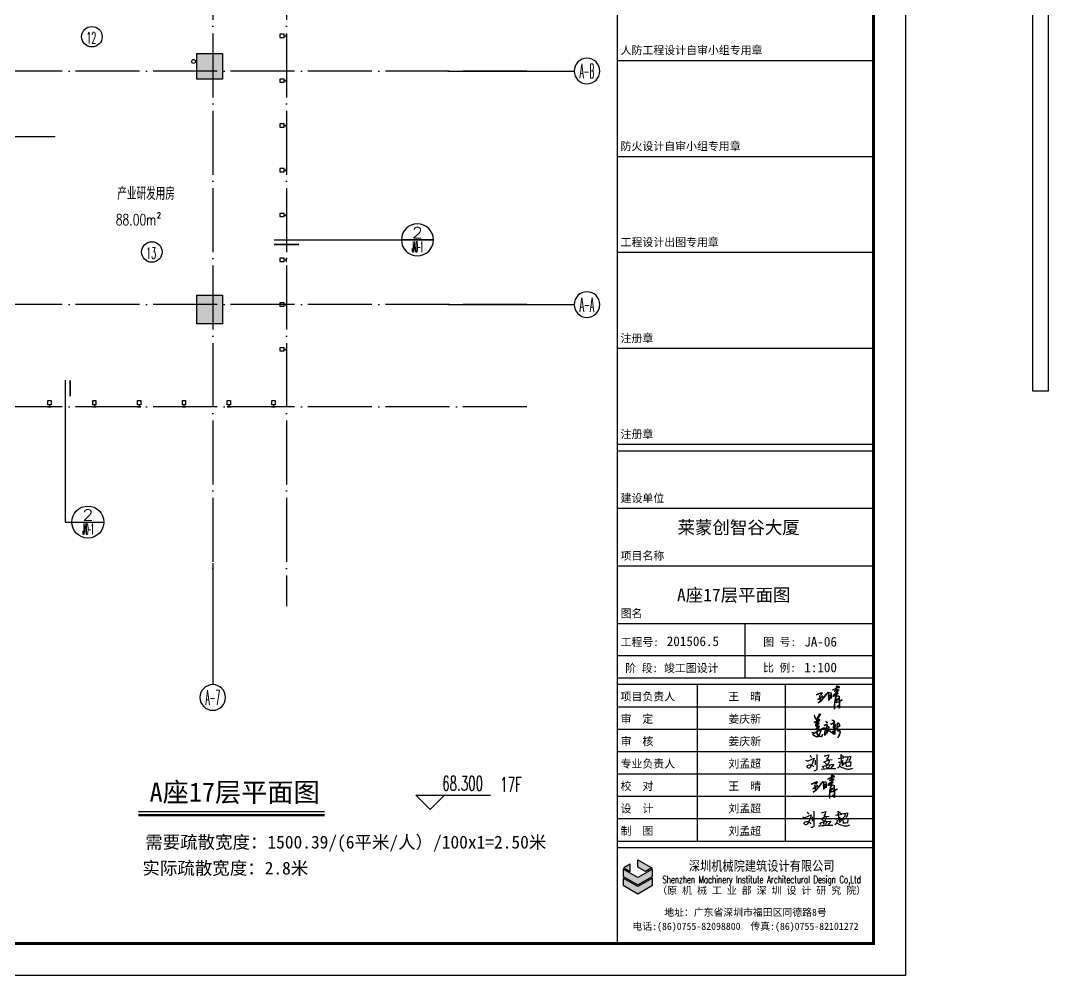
# Model space of a CAD drawing. Extents: x 1980812 to 2578970, y -669191 to 284498.
# Drawn here: x 2037260 to 2069379, y -204044 to -174200 of the extents above; entities that cross this region are included whole.
import ezdxf
from ezdxf.enums import TextEntityAlignment as Align

# ---------------------------------------------------------------- set-up
doc = ezdxf.new("R2010")
doc.units = 0
doc.header["$LTSCALE"] = 1000
doc.header["$MEASUREMENT"] = 0
doc.linetypes.add('DOTE', pattern=[2.42, 2, -0.2, 0.02, -0.2])
for name, color, linetype in [('0-电子签名', 7, 'Continuous'), ('A-ANNO-TEXT', 131, 'Continuous'), ('AXIS', 3, 'Continuous'), ('AXIS_TEXT', 7, 'Continuous'), ('COLU', 6, 'Continuous'), ('COLU_HATCH', 251, 'Continuous'), ('DIM_ELEV', 3, 'Continuous'), ('dote', 1, 'DOTE'), ('EQUIP_地漏', 255, 'Continuous'), ('TK', 1, 'Continuous'), ('VPIPE-雨水', 140, 'Continuous'), ('WALL', 4, 'Continuous'), ('WINDOW', 2, 'Continuous'), ('房号', 231, 'Continuous'), ('房间名称', 7, 'Continuous'), ('窗户分隔', 133, 'Continuous'), ('节点', 3, 'Continuous'), ('详细尺寸', 11, 'Continuous')]:
    doc.layers.add(name, color=color, linetype=linetype)
doc.styles.add('_TCH_AXIS', font='COMPLEX', dxfattribs={"bigfont": 'GBCBIG'})
doc.styles.add('COMP', font='COMPLEX.shx', dxfattribs={"bigfont": 'hztxt'})
doc.styles.add('COMPLEX', font='COMPLEX')
doc.styles.add('HEITI', font='simplex.shx', dxfattribs={"width": 0.6, "bigfont": 'hztxt.shx'})
doc.styles.add('HZF', font='ROMANS2', dxfattribs={"width": 0.7, "bigfont": 'HZDF2'})
doc.styles.add('HZTXTW', font='txtw.shx', dxfattribs={"width": 0.6, "bigfont": 'hztxtw.shx'})
doc.styles.add('SONGTI', font='NSimSun.ttf', dxfattribs={"width": 1.1})

# ---------------------------------------------------------------- blocks, each defined once
blk = doc.blocks.new('A$C204647D6')
at = {"layer": 'dote'}
blk.add_line((-5658.3, -18050), (41673.5, -18050), dxfattribs=at)
blk = doc.blocks.new('_index')
blk.add_line((-0.5, 0), (0.5, 0))
blk.add_circle((0, 0), 0.5)
at = {"style": 'COMP'}
for tag, width, p, p2 in [('1', 2.333333, (-0.17, 0.05), (0.17, 0.05)), ('-', 1.166667, (-0.17, -0.39), (0.17, -0.39))]:
    blk.add_attdef(tag, text='', height=0.34, dxfattribs=dict(at, width=width)).set_placement(p, p2, align=Align.FIT)
blk = doc.blocks.new('A$C18E54BEC')
at = {"layer": '房号'}
for centre in [(42823, -14927), (44696, -21655)]:
    blk.add_circle(centre, 320, dxfattribs=at)
at = {"layer": '房号', "style": 'HZTXTW', "width": 0.506757}
for s, p in [('12', (42648, -15140)), ('13', (44521, -21869))]:
    blk.add_text(s, height=358.4, dxfattribs=at).set_placement(p)
blk = doc.blocks.new('A$C1FE24B19')
at = {"layer": '房间名称', "style": 'HZTXTW', "width": 0.6}
blk.add_text('产业研发用房', height=400, rotation=0.0006, dxfattribs=at).set_placement((44516, -19829), align=Align.MIDDLE_CENTER)
blk = doc.blocks.new('A$C4C6074F0')
at = {"layer": 'VPIPE-雨水', "linetype": 'Continuous'}
blk.add_circle((46000, -15700), 60, dxfattribs=at)
blk = doc.blocks.new('_AXISO')
blk.add_circle((0, 0), 0.5)
at = {"layer": 'AXIS_TEXT', "style": 'COMPLEX', "width": 1.041667}
blk.add_attdef('A', text='', height=0.56, dxfattribs=at).set_placement((-0.25, -0.28), (0.25, -0.28), align=Align.FIT)
blk = doc.blocks.new('竖梃0903')
at = {"layer": '窗户分隔'}
blk.add_line((115028288, 22648046), (115028222, 22648046), dxfattribs=at)
for points in [[(115028222, 22648096), (115028225, 22648096), (115028225, 22647996), (115028222, 22647996)], [(115028288, 22648096), (115028422, 22648096), (115028422, 22647996), (115028288, 22647996)]]:
    blk.add_lwpolyline(points, close=True, dxfattribs=at)
blk = doc.blocks.new('王晴')
at = {"layer": '0-电子签名'}
for p, q in [((200027, -228005), (200173, -227944)), ((200028, -227999), (200174, -227938)), ((200033, -228003), (200178, -227942)), ((200179, -227948), (200137, -227997)), ((200184, -227952), (200142, -228001)), ((200173, -227944), (200178, -227954)), ((200174, -227938), (200179, -227948)), ((200178, -227942), (200184, -227952)), ((200296, -227996), (200344, -227938)), ((200297, -227990), (200345, -227932)), ((200302, -227994), (200350, -227936)), ((200344, -227938), (200353, -227948)), ((200345, -227932), (200354, -227942)), ((200350, -227936), (200359, -227946)), ((200353, -227948), (200354, -228157)), ((200354, -227942), (200355, -228151)), ((200359, -227946), (200360, -228155)), ((200394, -227952), (200408, -227941)), ((200395, -227946), (200409, -227935)), ((200400, -227950), (200414, -227939)), ((200408, -227941), (200427, -227983)), ((200409, -227935), (200428, -227977)), ((200414, -227939), (200433, -227981)), ((200470, -227864), (200610, -227801)), ((200470, -227870), (200609, -227807)), ((200475, -227868), (200615, -227805)), ((200515, -227909), (200581, -227858)), ((200565, -227917), (200515, -227909)), ((200516, -227903), (200582, -227852)), ((200566, -227912), (200516, -227903)), ((200521, -227907), (200587, -227856)), ((200571, -227915), (200521, -227907)), ((200571, -227944), (200542, -227971)), ((200572, -227938), (200543, -227965)), ((200577, -227942), (200548, -227969)), ((200576, -227894), (200565, -227917)), ((200577, -227888), (200566, -227912)), ((200566, -227983), (200617, -227948)), ((200570, -227772), (200568, -227800)), ((200568, -227800), (200576, -227894)), ((200571, -227766), (200569, -227794)), ((200569, -227794), (200577, -227888)), ((200605, -227775), (200570, -227772)), ((200606, -227769), (200571, -227766)), ((200631, -227873), (200571, -227944)), ((200581, -227892), (200571, -227915)), ((200571, -227987), (200622, -227952)), ((200632, -227867), (200572, -227938)), ((200576, -227770), (200574, -227798)), ((200574, -227798), (200581, -227892)), ((200610, -227773), (200576, -227770)), ((200636, -227871), (200577, -227942)), ((200581, -227858), (200610, -227861)), ((200617, -227948), (200581, -227987)), ((200582, -227852), (200611, -227855)), ((200622, -227952), (200586, -227991)), ((200587, -227856), (200616, -227859)), ((200656, -227795), (200605, -227775)), ((200657, -227789), (200606, -227769)), ((200609, -227807), (200656, -227803)), ((200661, -227793), (200610, -227773)), ((200610, -227801), (200657, -227797)), ((200610, -227861), (200631, -227873)), ((200611, -227855), (200632, -227867)), ((200615, -227805), (200661, -227801)), ((200616, -227859), (200636, -227871)), ((200656, -227803), (200656, -227795)), ((200657, -227797), (200657, -227789)), ((200661, -227801), (200661, -227793)), ((200066, -228130), (200161, -228076)), ((200067, -228124), (200162, -228070)), ((200072, -228128), (200167, -228074)), ((200077, -228215), (200156, -228159)), ((200077, -228221), (200155, -228165)), ((200082, -228219), (200161, -228163)), ((200122, -228029), (200114, -228045)), ((200114, -228045), (200122, -228119)), ((200123, -228024), (200115, -228040)), ((200115, -228040), (200123, -228114)), ((200127, -228027), (200120, -228043)), ((200120, -228043), (200127, -228118)), ((200122, -228119), (200142, -228176)), ((200123, -228114), (200143, -228170)), ((200127, -228118), (200148, -228174)), ((200178, -227954), (200136, -228003)), ((200155, -228165), (200226, -228085)), ((200156, -228159), (200227, -228079)), ((200161, -228076), (200199, -228047)), ((200161, -228163), (200232, -228083)), ((200162, -228070), (200200, -228041)), ((200167, -228074), (200205, -228045)), ((200199, -228047), (200174, -228041)), ((200200, -228041), (200175, -228035)), ((200205, -228045), (200180, -228039)), ((200226, -228085), (200296, -227996)), ((200227, -228079), (200297, -227990)), ((200232, -228083), (200302, -227994)), ((200357, -228050), (200360, -228029)), ((200358, -228044), (200361, -228024)), ((200360, -228029), (200397, -228012)), ((200361, -228024), (200398, -228006)), ((200402, -228054), (200362, -228121)), ((200362, -228121), (200363, -228138)), ((200363, -228048), (200366, -228027)), ((200403, -228048), (200363, -228115)), ((200363, -228115), (200364, -228132)), ((200363, -228138), (200368, -228140)), ((200364, -228132), (200369, -228134)), ((200366, -228027), (200402, -228010)), ((200408, -228052), (200368, -228119)), ((200368, -228140), (200424, -228067)), ((200368, -228119), (200369, -228136)), ((200369, -228134), (200425, -228061)), ((200369, -228136), (200373, -228138)), ((200373, -228138), (200430, -228065)), ((200397, -228012), (200416, -228025)), ((200398, -228006), (200416, -228019)), ((200402, -228010), (200421, -228023)), ((200416, -228025), (200402, -228054)), ((200416, -228019), (200403, -228048)), ((200421, -228023), (200408, -228052)), ((200427, -227983), (200423, -228106)), ((200428, -227977), (200424, -228101)), ((200433, -227981), (200429, -228104)), ((200482, -228026), (200471, -228047)), ((200471, -228047), (200513, -228031)), ((200483, -228020), (200472, -228041)), ((200472, -228041), (200514, -228025)), ((200488, -228024), (200477, -228045)), ((200477, -228045), (200519, -228029)), ((200542, -227971), (200482, -228026)), ((200543, -227965), (200483, -228020)), ((200548, -227969), (200488, -228024)), ((200513, -228031), (200565, -227989)), ((200519, -228201), (200513, -228335)), ((200514, -228025), (200566, -227983)), ((200520, -228195), (200514, -228329)), ((200519, -228029), (200571, -227987)), ((200539, -228112), (200519, -228201)), ((200525, -228199), (200519, -228333)), ((200540, -228106), (200520, -228195)), ((200545, -228110), (200525, -228199)), ((200535, -228131), (200633, -228110)), ((200536, -228125), (200634, -228104)), ((200561, -228035), (200539, -228112)), ((200562, -228029), (200540, -228106)), ((200541, -228129), (200639, -228108)), ((200567, -228033), (200545, -228110)), ((200632, -228121), (200548, -228184)), ((200548, -228184), (200567, -228214)), ((200633, -228115), (200549, -228178)), ((200549, -228178), (200568, -228209)), ((200638, -228119), (200554, -228182)), ((200554, -228182), (200572, -228212)), ((200580, -227993), (200561, -228035)), ((200581, -227987), (200562, -228029)), ((200565, -227989), (200616, -227954)), ((200586, -227991), (200567, -228033)), ((200567, -228214), (200602, -228209)), ((200568, -228209), (200603, -228203)), ((200572, -228212), (200607, -228207)), ((200578, -228051), (200599, -228037)), ((200579, -228045), (200600, -228031)), ((200616, -227954), (200580, -227993)), ((200584, -228049), (200605, -228035)), ((200599, -228037), (200626, -228040)), ((200600, -228031), (200627, -228034)), ((200602, -228209), (200658, -228179)), ((200603, -228203), (200659, -228174)), ((200605, -228035), (200632, -228038)), ((200607, -228207), (200664, -228178)), ((200626, -228040), (200643, -228047)), ((200627, -228034), (200643, -228041)), ((200632, -228038), (200648, -228045)), ((200633, -228110), (200632, -228121)), ((200634, -228104), (200633, -228115)), ((200639, -228108), (200638, -228119)), ((200643, -228092), (200641, -228137)), ((200641, -228137), (200648, -228226)), ((200643, -228086), (200642, -228131)), ((200642, -228131), (200649, -228220)), ((200643, -228041), (200643, -228086)), ((200643, -228047), (200643, -228092)), ((200648, -228090), (200647, -228135)), ((200647, -228135), (200654, -228224)), ((200648, -228045), (200648, -228090)), ((200648, -228226), (200651, -228319)), ((200649, -228220), (200652, -228313)), ((200654, -228224), (200657, -228317)), ((200658, -228179), (200712, -228150)), ((200659, -228174), (200713, -228145)), ((200664, -228178), (200718, -228148)), ((200712, -228150), (200734, -228140)), ((200713, -228145), (200735, -228134)), ((200718, -228148), (200740, -228138)), ((200513, -228335), (200516, -228400)), ((200514, -228329), (200517, -228394)), ((200519, -228333), (200522, -228398)), ((200622, -228327), (200612, -228307)), ((200623, -228322), (200613, -228301)), ((200628, -228325), (200618, -228305)), ((200632, -228340), (200622, -228327)), ((200633, -228335), (200623, -228322)), ((200638, -228339), (200628, -228325)), ((200654, -228372), (200632, -228340)), ((200655, -228367), (200633, -228335)), ((200660, -228371), (200638, -228339)), ((200651, -228319), (200654, -228372)), ((200652, -228313), (200655, -228367)), ((200657, -228317), (200660, -228371))]:
    blk.add_line(p, q, dxfattribs=at)
blk = doc.blocks.new('姜庆新')
at = {"color": 7}
for p, q in [((200141, -229180), (200149, -229212)), ((200143, -229185), (200151, -229218)), ((200146, -229181), (200154, -229214)), ((200149, -229212), (200156, -229235)), ((200151, -229218), (200158, -229240)), ((200151, -229365), (200214, -229342)), ((200151, -229374), (200151, -229365)), ((200153, -229370), (200216, -229348)), ((200153, -229379), (200153, -229370)), ((200154, -229214), (200161, -229237)), ((200156, -229235), (200165, -229262)), ((200156, -229367), (200219, -229344)), ((200156, -229375), (200156, -229367)), ((200158, -229240), (200167, -229267)), ((200161, -229237), (200170, -229264)), ((200165, -229262), (200186, -229286)), ((200167, -229267), (200188, -229291)), ((200170, -229264), (200191, -229288)), ((200197, -229345), (200171, -229374)), ((200199, -229351), (200172, -229379)), ((200202, -229347), (200176, -229375)), ((200186, -229286), (200206, -229286)), ((200188, -229291), (200208, -229291)), ((200191, -229288), (200211, -229288)), ((200233, -229289), (200197, -229345)), ((200235, -229294), (200199, -229351)), ((200238, -229290), (200202, -229347)), ((200206, -229286), (200220, -229276)), ((200208, -229291), (200222, -229281)), ((200211, -229288), (200225, -229278)), ((200219, -229352), (200212, -229424)), ((200221, -229358), (200213, -229430)), ((200214, -229342), (200236, -229323)), ((200216, -229348), (200237, -229328)), ((200243, -229355), (200216, -229376)), ((200224, -229354), (200217, -229426)), ((200245, -229360), (200218, -229382)), ((200219, -229344), (200241, -229324)), ((200220, -229365), (200219, -229352)), ((200220, -229276), (200231, -229255)), ((200230, -229378), (200220, -229365)), ((200248, -229357), (200221, -229378)), ((200222, -229370), (200221, -229358)), ((200222, -229281), (200233, -229260)), ((200232, -229383), (200222, -229370)), ((200225, -229367), (200224, -229354)), ((200225, -229278), (200236, -229256)), ((200235, -229380), (200225, -229367)), ((200231, -229255), (200244, -229231)), ((200233, -229260), (200246, -229236)), ((200257, -229238), (200233, -229289)), ((200259, -229243), (200235, -229294)), ((200236, -229256), (200249, -229232)), ((200236, -229323), (200261, -229310)), ((200237, -229328), (200263, -229315)), ((200262, -229239), (200238, -229290)), ((200241, -229324), (200266, -229312)), ((200267, -229321), (200243, -229355)), ((200244, -229231), (200258, -229204)), ((200269, -229327), (200245, -229360)), ((200246, -229236), (200260, -229209)), ((200272, -229323), (200248, -229357)), ((200249, -229232), (200263, -229205)), ((200275, -229208), (200257, -229238)), ((200258, -229204), (200274, -229170)), ((200277, -229213), (200259, -229243)), ((200260, -229209), (200276, -229175)), ((200261, -229310), (200273, -229300)), ((200280, -229210), (200262, -229239)), ((200263, -229205), (200279, -229172)), ((200263, -229315), (200274, -229305)), ((200266, -229312), (200277, -229302)), ((200287, -229300), (200267, -229321)), ((200288, -229305), (200269, -229327)), ((200292, -229302), (200272, -229323)), ((200273, -229300), (200287, -229300)), ((200274, -229170), (200282, -229153)), ((200274, -229305), (200288, -229305)), ((200285, -229182), (200275, -229208)), ((200276, -229175), (200284, -229158)), ((200287, -229188), (200277, -229213)), ((200277, -229302), (200292, -229302)), ((200279, -229172), (200287, -229154)), ((200290, -229184), (200280, -229210)), ((200282, -229153), (200299, -229157)), ((200284, -229158), (200301, -229162)), ((200299, -229157), (200285, -229182)), ((200287, -229154), (200304, -229159)), ((200301, -229162), (200287, -229188)), ((200304, -229159), (200290, -229184)), ((200438, -229349), (200452, -229355)), ((200440, -229355), (200454, -229360)), ((200443, -229351), (200457, -229357)), ((200452, -229355), (200458, -229361)), ((200454, -229360), (200460, -229366)), ((200457, -229357), (200463, -229363)), ((200458, -229361), (200464, -229371)), ((200460, -229366), (200465, -229376)), ((200463, -229363), (200469, -229372)), ((200464, -229371), (200476, -229376)), ((200469, -229372), (200481, -229378)), ((200601, -229313), (200634, -229318)), ((200603, -229318), (200635, -229324)), ((200606, -229314), (200639, -229320)), ((200634, -229318), (200648, -229324)), ((200635, -229324), (200650, -229329)), ((200639, -229320), (200653, -229326)), ((200653, -229348), (200642, -229345)), ((200655, -229353), (200644, -229351)), ((200658, -229350), (200647, -229347)), ((200648, -229324), (200656, -229335)), ((200650, -229329), (200658, -229341)), ((200663, -229371), (200652, -229398)), ((200653, -229326), (200661, -229337)), ((200658, -229341), (200653, -229348)), ((200659, -229346), (200655, -229353)), ((200656, -229335), (200658, -229341)), ((200668, -229372), (200657, -229399)), ((200658, -229341), (200659, -229346)), ((200663, -229343), (200658, -229350)), ((200661, -229337), (200663, -229343)), ((200668, -229362), (200663, -229371)), ((200669, -229368), (200665, -229376)), ((200679, -229375), (200668, -229362)), ((200673, -229364), (200668, -229372)), ((200681, -229380), (200669, -229368)), ((200684, -229377), (200673, -229364)), ((200084, -229634), (200114, -229644)), ((200086, -229639), (200116, -229649)), ((200089, -229636), (200119, -229646)), ((200171, -229374), (200151, -229374)), ((200172, -229379), (200153, -229379)), ((200154, -229648), (200169, -229635)), ((200176, -229375), (200156, -229375)), ((200159, -229650), (200174, -229637)), ((200169, -229635), (200189, -229631)), ((200171, -229641), (200191, -229636)), ((200174, -229637), (200194, -229633)), ((200180, -229434), (200178, -229453)), ((200178, -229453), (200180, -229466)), ((200182, -229440), (200179, -229458)), ((200179, -229458), (200182, -229471)), ((200197, -229409), (200180, -229434)), ((200180, -229466), (200190, -229466)), ((200199, -229414), (200182, -229440)), ((200182, -229471), (200192, -229471)), ((200185, -229436), (200183, -229455)), ((200183, -229455), (200185, -229467)), ((200202, -229411), (200185, -229436)), ((200185, -229467), (200195, -229467)), ((200189, -229631), (200210, -229610)), ((200190, -229466), (200209, -229444)), ((200191, -229636), (200212, -229615)), ((200192, -229471), (200211, -229450)), ((200194, -229633), (200215, -229612)), ((200195, -229467), (200214, -229446)), ((200216, -229376), (200197, -229409)), ((200197, -229539), (200209, -229522)), ((200205, -229539), (200197, -229539)), ((200218, -229382), (200199, -229414)), ((200199, -229544), (200211, -229527)), ((200206, -229544), (200199, -229544)), ((200221, -229378), (200202, -229411)), ((200202, -229541), (200214, -229524)), ((200210, -229541), (200202, -229541)), ((200219, -229542), (200205, -229539)), ((200221, -229547), (200206, -229544)), ((200209, -229444), (200246, -229415)), ((200209, -229522), (200223, -229502)), ((200224, -229544), (200210, -229541)), ((200210, -229610), (200230, -229600)), ((200211, -229450), (200247, -229420)), ((200211, -229527), (200225, -229508)), ((200212, -229424), (200216, -229488)), ((200212, -229615), (200232, -229605)), ((200213, -229430), (200218, -229494)), ((200222, -229599), (200213, -229633)), ((200213, -229633), (200214, -229662)), ((200214, -229446), (200251, -229416)), ((200214, -229524), (200228, -229504)), ((200215, -229612), (200235, -229602)), ((200223, -229604), (200215, -229638)), ((200215, -229638), (200216, -229668)), ((200216, -229488), (200217, -229514)), ((200217, -229426), (200221, -229490)), ((200217, -229514), (200217, -229529)), ((200217, -229529), (200219, -229542)), ((200218, -229494), (200219, -229519)), ((200226, -229600), (200218, -229634)), ((200218, -229634), (200219, -229664)), ((200219, -229519), (200219, -229535)), ((200219, -229535), (200221, -229547)), ((200221, -229490), (200222, -229515)), ((200222, -229515), (200222, -229531)), ((200222, -229531), (200224, -229544)), ((200224, -229579), (200222, -229599)), ((200223, -229502), (200239, -229490)), ((200226, -229584), (200223, -229604)), ((200239, -229539), (200224, -229579)), ((200225, -229508), (200240, -229495)), ((200240, -229544), (200226, -229584)), ((200229, -229581), (200226, -229600)), ((200228, -229504), (200243, -229491)), ((200243, -229541), (200229, -229581)), ((200230, -229600), (200240, -229593)), ((200232, -229605), (200242, -229598)), ((200235, -229602), (200245, -229595)), ((200239, -229490), (200250, -229480)), ((200256, -229504), (200239, -229539)), ((200240, -229495), (200252, -229485)), ((200257, -229509), (200240, -229544)), ((200240, -229593), (200268, -229579)), ((200242, -229598), (200270, -229584)), ((200243, -229491), (200255, -229481)), ((200260, -229506), (200243, -229541)), ((200245, -229595), (200273, -229581)), ((200246, -229415), (200268, -229400)), ((200247, -229420), (200270, -229406)), ((200250, -229480), (200260, -229471)), ((200251, -229416), (200273, -229402)), ((200252, -229485), (200262, -229477)), ((200255, -229481), (200265, -229473)), ((200271, -229475), (200256, -229504)), ((200268, -229395), (200257, -229386)), ((200273, -229481), (200257, -229509)), ((200270, -229400), (200259, -229392)), ((200260, -229471), (200271, -229473)), ((200276, -229477), (200260, -229506)), ((200273, -229397), (200262, -229388)), ((200262, -229477), (200273, -229478)), ((200265, -229473), (200276, -229474)), ((200268, -229400), (200268, -229395)), ((200268, -229579), (200274, -229575)), ((200270, -229406), (200270, -229400)), ((200270, -229584), (200276, -229580)), ((200271, -229473), (200271, -229475)), ((200273, -229402), (200273, -229397)), ((200273, -229478), (200273, -229481)), ((200273, -229581), (200279, -229576)), ((200274, -229575), (200302, -229559)), ((200276, -229474), (200276, -229477)), ((200276, -229580), (200304, -229564)), ((200279, -229576), (200307, -229561)), ((200295, -229637), (200287, -229661)), ((200300, -229639), (200292, -229663)), ((200302, -229617), (200295, -229637)), ((200304, -229622), (200297, -229642)), ((200307, -229619), (200300, -229639)), ((200302, -229559), (200319, -229549)), ((200309, -229592), (200302, -229617)), ((200304, -229564), (200321, -229554)), ((200311, -229597), (200304, -229622)), ((200307, -229561), (200324, -229551)), ((200314, -229593), (200307, -229619)), ((200315, -229562), (200309, -229592)), ((200317, -229567), (200311, -229597)), ((200320, -229564), (200314, -229593)), ((200319, -229549), (200357, -229529)), ((200321, -229554), (200359, -229535)), ((200324, -229551), (200362, -229531)), ((200357, -229529), (200376, -229525)), ((200359, -229535), (200378, -229530)), ((200362, -229531), (200381, -229527)), ((200376, -229525), (200389, -229519)), ((200378, -229530), (200390, -229525)), ((200381, -229527), (200394, -229521)), ((200389, -229519), (200413, -229518)), ((200390, -229525), (200414, -229523)), ((200394, -229521), (200418, -229520)), ((200403, -229449), (200427, -229441)), ((200405, -229454), (200429, -229447)), ((200408, -229450), (200432, -229443)), ((200414, -229637), (200411, -229662)), ((200413, -229518), (200420, -229518)), ((200414, -229523), (200422, -229523)), ((200417, -229614), (200414, -229637)), ((200419, -229619), (200416, -229642)), ((200419, -229639), (200416, -229664)), ((200431, -229584), (200417, -229614)), ((200418, -229520), (200425, -229520)), ((200433, -229590), (200419, -229619)), ((200422, -229616), (200419, -229639)), ((200436, -229586), (200422, -229616)), ((200427, -229441), (200450, -229434)), ((200429, -229447), (200451, -229440)), ((200441, -229556), (200431, -229584)), ((200432, -229443), (200454, -229436)), ((200443, -229561), (200433, -229590)), ((200446, -229558), (200436, -229586)), ((200455, -229521), (200441, -229556)), ((200457, -229526), (200443, -229561)), ((200460, -229523), (200446, -229558)), ((200450, -229434), (200455, -229434)), ((200451, -229440), (200457, -229440)), ((200451, -229662), (200474, -229610)), ((200453, -229668), (200475, -229615)), ((200454, -229436), (200460, -229436)), ((200455, -229434), (200469, -229434)), ((200462, -229495), (200455, -229521)), ((200456, -229664), (200479, -229612)), ((200457, -229440), (200471, -229440)), ((200464, -229501), (200457, -229526)), ((200460, -229436), (200474, -229436)), ((200467, -229497), (200460, -229523)), ((200474, -229481), (200462, -229495)), ((200475, -229486), (200464, -229501)), ((200465, -229376), (200478, -229382)), ((200479, -229483), (200467, -229497)), ((200469, -229603), (200467, -229633)), ((200467, -229633), (200467, -229647)), ((200471, -229608), (200468, -229638)), ((200468, -229659), (200488, -229630)), ((200468, -229638), (200468, -229652)), ((200469, -229434), (200476, -229436)), ((200491, -229569), (200469, -229603)), ((200470, -229665), (200490, -229635)), ((200479, -229393), (200471, -229391)), ((200471, -229440), (200478, -229441)), ((200492, -229574), (200471, -229608)), ((200474, -229605), (200471, -229634)), ((200471, -229634), (200471, -229648)), ((200481, -229399), (200473, -229396)), ((200473, -229661), (200493, -229632)), ((200474, -229436), (200481, -229438)), ((200478, -229460), (200474, -229481)), ((200496, -229571), (200474, -229605)), ((200474, -229610), (200496, -229573)), ((200480, -229465), (200475, -229486)), ((200475, -229615), (200498, -229578)), ((200476, -229376), (200479, -229393)), ((200484, -229395), (200476, -229392)), ((200476, -229436), (200486, -229447)), ((200478, -229382), (200481, -229399)), ((200478, -229441), (200488, -229452)), ((200486, -229447), (200478, -229460)), ((200483, -229462), (200479, -229483)), ((200479, -229612), (200501, -229575)), ((200488, -229452), (200480, -229465)), ((200481, -229378), (200484, -229395)), ((200481, -229438), (200491, -229449)), ((200491, -229449), (200483, -229462)), ((200488, -229630), (200489, -229604)), ((200489, -229604), (200499, -229594)), ((200490, -229635), (200491, -229610)), ((200516, -229497), (200491, -229569)), ((200491, -229610), (200501, -229600)), ((200518, -229502), (200492, -229574)), ((200493, -229632), (200494, -229606)), ((200494, -229606), (200504, -229596)), ((200521, -229498), (200496, -229571)), ((200496, -229573), (200510, -229546)), ((200498, -229578), (200512, -229552)), ((200499, -229594), (200508, -229587)), ((200501, -229575), (200515, -229548)), ((200501, -229600), (200509, -229593)), ((200504, -229596), (200513, -229589)), ((200508, -229587), (200547, -229599)), ((200509, -229593), (200549, -229604)), ((200510, -229546), (200525, -229509)), ((200512, -229552), (200526, -229515)), ((200513, -229589), (200552, -229600)), ((200515, -229548), (200530, -229511)), ((200527, -229494), (200516, -229497)), ((200529, -229499), (200518, -229502)), ((200532, -229496), (200521, -229498)), ((200525, -229509), (200527, -229494)), ((200526, -229515), (200529, -229499)), ((200530, -229511), (200532, -229496)), ((200547, -229599), (200571, -229621)), ((200549, -229604), (200573, -229627)), ((200552, -229600), (200576, -229623)), ((200566, -229410), (200581, -229417)), ((200567, -229416), (200583, -229423)), ((200571, -229412), (200586, -229419)), ((200571, -229621), (200594, -229633)), ((200573, -229627), (200596, -229638)), ((200576, -229623), (200599, -229634)), ((200581, -229417), (200601, -229416)), ((200583, -229423), (200603, -229421)), ((200586, -229419), (200606, -229418)), ((200594, -229633), (200628, -229644)), ((200596, -229638), (200630, -229649)), ((200599, -229634), (200633, -229646)), ((200601, -229416), (200607, -229412)), ((200603, -229421), (200608, -229417)), ((200606, -229418), (200612, -229414)), ((200607, -229412), (200625, -229396)), ((200608, -229417), (200627, -229402)), ((200612, -229414), (200630, -229398)), ((200618, -229635), (200636, -229607)), ((200628, -229661), (200618, -229635)), ((200620, -229641), (200638, -229612)), ((200623, -229637), (200641, -229609)), ((200633, -229663), (200623, -229637)), ((200625, -229396), (200638, -229388)), ((200627, -229402), (200640, -229393)), ((200630, -229398), (200643, -229389)), ((200636, -229491), (200635, -229511)), ((200635, -229511), (200646, -229512)), ((200646, -229446), (200636, -229491)), ((200636, -229607), (200677, -229580)), ((200638, -229496), (200637, -229516)), ((200637, -229516), (200648, -229518)), ((200638, -229388), (200658, -229383)), ((200648, -229451), (200638, -229496)), ((200638, -229612), (200679, -229586)), ((200640, -229393), (200659, -229389)), ((200641, -229493), (200640, -229513)), ((200640, -229513), (200651, -229514)), ((200651, -229448), (200641, -229493)), ((200641, -229609), (200682, -229582)), ((200643, -229389), (200663, -229385)), ((200648, -229422), (200646, -229446)), ((200646, -229512), (200663, -229502)), ((200652, -229398), (200648, -229422)), ((200650, -229427), (200648, -229451)), ((200648, -229518), (200665, -229508)), ((200654, -229403), (200650, -229427)), ((200653, -229423), (200651, -229448)), ((200651, -229514), (200668, -229504)), ((200657, -229399), (200653, -229423)), ((200665, -229376), (200654, -229403)), ((200658, -229383), (200675, -229378)), ((200659, -229389), (200676, -229383)), ((200663, -229385), (200680, -229380)), ((200663, -229502), (200682, -229467)), ((200665, -229508), (200684, -229472)), ((200668, -229504), (200687, -229469)), ((200682, -229434), (200672, -229572)), ((200672, -229572), (200672, -229601)), ((200672, -229601), (200672, -229655)), ((200684, -229440), (200674, -229577)), ((200674, -229577), (200674, -229607)), ((200674, -229607), (200674, -229661)), ((200675, -229378), (200679, -229375)), ((200676, -229383), (200681, -229380)), ((200687, -229436), (200677, -229573)), ((200677, -229580), (200717, -229542)), ((200677, -229573), (200677, -229603)), ((200677, -229603), (200677, -229657)), ((200679, -229586), (200719, -229547)), ((200680, -229380), (200684, -229377)), ((200686, -229426), (200682, -229434)), ((200682, -229467), (200692, -229456)), ((200682, -229582), (200722, -229544)), ((200688, -229431), (200684, -229440)), ((200684, -229472), (200693, -229461)), ((200703, -229449), (200686, -229426)), ((200691, -229428), (200687, -229436)), ((200687, -229469), (200697, -229457)), ((200705, -229454), (200688, -229431)), ((200708, -229450), (200691, -229428)), ((200692, -229456), (200703, -229449)), ((200693, -229461), (200705, -229454)), ((200697, -229457), (200708, -229450)), ((200717, -229542), (200740, -229524)), ((200719, -229547), (200742, -229529)), ((200722, -229544), (200745, -229525)), ((200737, -229440), (200731, -229478)), ((200731, -229478), (200733, -229519)), ((200739, -229445), (200733, -229484)), ((200733, -229484), (200735, -229525)), ((200733, -229519), (200738, -229552)), ((200735, -229525), (200740, -229557)), ((200742, -229442), (200736, -229480)), ((200736, -229480), (200738, -229521)), ((200740, -229409), (200737, -229440)), ((200738, -229521), (200743, -229554)), ((200738, -229552), (200740, -229572)), ((200742, -229414), (200739, -229445)), ((200748, -229395), (200740, -229409)), ((200740, -229524), (200781, -229475)), ((200740, -229557), (200742, -229577)), ((200740, -229572), (200747, -229589)), ((200750, -229400), (200742, -229414)), ((200745, -229411), (200742, -229442)), ((200742, -229529), (200783, -229481)), ((200742, -229577), (200749, -229594)), ((200743, -229554), (200745, -229573)), ((200753, -229397), (200745, -229411)), ((200745, -229525), (200786, -229477)), ((200745, -229573), (200752, -229590)), ((200747, -229589), (200778, -229592)), ((200760, -229393), (200748, -229395)), ((200749, -229594), (200780, -229597)), ((200761, -229399), (200750, -229400)), ((200752, -229590), (200783, -229593)), ((200765, -229395), (200753, -229397)), ((200785, -229413), (200760, -229393)), ((200787, -229419), (200761, -229399)), ((200790, -229415), (200765, -229395)), ((200778, -229592), (200806, -229592)), ((200780, -229597), (200808, -229597)), ((200781, -229475), (200788, -229471)), ((200783, -229481), (200790, -229477)), ((200783, -229593), (200811, -229593)), ((200799, -229429), (200785, -229413)), ((200786, -229477), (200793, -229473)), ((200801, -229434), (200787, -229419)), ((200788, -229471), (200813, -229457)), ((200804, -229431), (200790, -229415)), ((200790, -229477), (200815, -229462)), ((200793, -229473), (200818, -229459)), ((200809, -229439), (200799, -229429)), ((200811, -229444), (200801, -229434)), ((200814, -229440), (200804, -229431)), ((200806, -229592), (200808, -229606)), ((200812, -229634), (200806, -229658)), ((200808, -229597), (200810, -229611)), ((200808, -229606), (200812, -229610)), ((200814, -229639), (200808, -229663)), ((200813, -229457), (200809, -229439)), ((200810, -229611), (200814, -229615)), ((200815, -229462), (200811, -229444)), ((200811, -229593), (200813, -229607)), ((200817, -229636), (200811, -229660)), ((200812, -229610), (200812, -229634)), ((200813, -229607), (200817, -229612)), ((200818, -229459), (200814, -229440)), ((200814, -229615), (200814, -229639)), ((200817, -229612), (200817, -229636)), ((200113, -229691), (200111, -229672)), ((200114, -229696), (200113, -229678)), ((200128, -229709), (200113, -229691)), ((200114, -229644), (200125, -229648)), ((200130, -229714), (200114, -229696)), ((200116, -229649), (200127, -229653)), ((200117, -229692), (200116, -229674)), ((200133, -229711), (200117, -229692)), ((200119, -229646), (200130, -229650)), ((200125, -229648), (200137, -229648)), ((200127, -229653), (200138, -229653)), ((200155, -229730), (200128, -229709)), ((200130, -229650), (200142, -229650)), ((200157, -229736), (200130, -229714)), ((200160, -229732), (200133, -229711)), ((200137, -229648), (200154, -229648)), ((200138, -229653), (200155, -229653)), ((200142, -229650), (200159, -229650)), ((200155, -229653), (200171, -229641)), ((200214, -229751), (200155, -229730)), ((200216, -229757), (200157, -229736)), ((200219, -229753), (200160, -229732)), ((200214, -229662), (200219, -229685)), ((200234, -229746), (200214, -229751)), ((200216, -229668), (200221, -229690)), ((200236, -229751), (200216, -229757)), ((200219, -229664), (200224, -229687)), ((200219, -229685), (200260, -229729)), ((200239, -229748), (200219, -229753)), ((200221, -229690), (200262, -229734)), ((200224, -229687), (200265, -229731)), ((200247, -229719), (200234, -229746)), ((200249, -229724), (200236, -229751)), ((200252, -229721), (200239, -229748)), ((200260, -229705), (200247, -229719)), ((200262, -229710), (200249, -229724)), ((200265, -229707), (200252, -229721)), ((200277, -229685), (200260, -229705)), ((200260, -229729), (200285, -229730)), ((200279, -229690), (200262, -229710)), ((200262, -229734), (200287, -229736)), ((200282, -229687), (200265, -229707)), ((200265, -229731), (200290, -229732)), ((200280, -229674), (200277, -229685)), ((200281, -229679), (200279, -229690)), ((200287, -229661), (200280, -229674)), ((200288, -229666), (200281, -229679)), ((200285, -229675), (200282, -229687)), ((200292, -229663), (200285, -229675)), ((200285, -229730), (200319, -229742)), ((200287, -229736), (200321, -229747)), ((200297, -229642), (200288, -229666)), ((200290, -229732), (200324, -229743)), ((200319, -229742), (200343, -229734)), ((200321, -229747), (200345, -229740)), ((200324, -229743), (200348, -229736)), ((200345, -229732), (200353, -229719)), ((200347, -229737), (200355, -229724)), ((200350, -229733), (200358, -229721)), ((200353, -229719), (200357, -229684)), ((200355, -229724), (200359, -229689)), ((200358, -229721), (200362, -229685)), ((200411, -229662), (200403, -229693)), ((200403, -229693), (200410, -229698)), ((200413, -229668), (200405, -229699)), ((200405, -229699), (200412, -229703)), ((200416, -229664), (200408, -229695)), ((200408, -229695), (200415, -229699)), ((200410, -229698), (200424, -229698)), ((200412, -229703), (200426, -229703)), ((200416, -229642), (200413, -229668)), ((200415, -229699), (200429, -229699)), ((200424, -229698), (200434, -229691)), ((200426, -229703), (200436, -229696)), ((200429, -229699), (200439, -229692)), ((200434, -229691), (200451, -229662)), ((200436, -229696), (200453, -229668)), ((200439, -229692), (200456, -229664)), ((200467, -229647), (200468, -229659)), ((200468, -229652), (200470, -229665)), ((200471, -229648), (200473, -229661)), ((200630, -229666), (200620, -229641)), ((200628, -229644), (200645, -229645)), ((200642, -229676), (200628, -229661)), ((200630, -229649), (200647, -229651)), ((200644, -229682), (200630, -229666)), ((200633, -229646), (200650, -229647)), ((200647, -229678), (200633, -229663)), ((200653, -229688), (200642, -229676)), ((200655, -229693), (200644, -229682)), ((200658, -229690), (200647, -229678)), ((200672, -229679), (200653, -229688)), ((200674, -229685), (200655, -229693)), ((200677, -229681), (200658, -229690)), ((200672, -229655), (200672, -229679)), ((200674, -229661), (200674, -229685)), ((200677, -229657), (200677, -229681)), ((200758, -229763), (200753, -229773)), ((200760, -229768), (200754, -229778)), ((200763, -229765), (200757, -229774)), ((200765, -229750), (200758, -229763)), ((200767, -229755), (200760, -229768)), ((200770, -229752), (200763, -229765)), ((200785, -229720), (200765, -229750)), ((200787, -229726), (200767, -229755)), ((200790, -229722), (200770, -229752)), ((200795, -229702), (200785, -229720)), ((200797, -229707), (200787, -229726)), ((200800, -229704), (200790, -229722)), ((200796, -229691), (200795, -229702)), ((200806, -229658), (200796, -229691)), ((200798, -229696), (200797, -229707)), ((200808, -229663), (200798, -229696)), ((200801, -229692), (200800, -229704)), ((200811, -229660), (200801, -229692))]:
    blk.add_line(p, q, dxfattribs=at)
blk = doc.blocks.new('刘孟超')
at = {"linetype": 'ByBlock'}
for points in [[(495095.74, 145732.24, -0.015065), (495095.79, 145727.11, -0.255684), (495095.54, 145726.49, -0.286701), (495094.71, 145726.24, 0.222983)], [(495098.53, 145731.66, 0.05888), (495100.2, 145732.13, -0.116148), (495099.38, 145730.47, -0.613981), (495100.26, 145729.8, -0.172484), (495099.9, 145728.8, -0.605124), (495099.21, 145728.72, -0.614486)], [(495103.65, 145730.73, 0.022121), (495105.95, 145731.17, -0.121506), (495104.57, 145732.17), (495104.74, 145729.79)], [(495091.72, 145730.1, 0.257492), (495092.62, 145729.9), (495094.78, 145730.83, -0.079168), (495093.34, 145727.45, -1.070102), (495092.37, 145728.17), (495092.37, 145728.17, -0.407235), (495094.73, 145727.64, -16.585249)], [(495095.14, 145730.13, -0.017378), (495095.24, 145728.57, -0.002652), (495095.36, 145729.35, 0.127374)], [(495098.1, 145727.91, -0.089002), (495102.03, 145728.53), (495100.84, 145727.12)], [(495099.21, 145728.72, 0.162192), (495098.33, 145729.43, -0.131454), (495101.35, 145730.4, 21.415686)], [(495104.33, 145728.91, -0.086653), (495103.8, 145727.51, -0.315537), (495103.4, 145727.33, -2.029986)], [(495103.71, 145729.37, 0.222169), (495105.27, 145729.99, 0.192394), (495105.09, 145728.11, 0.108587), (495105.96, 145729.01, 0.063647), (495104.64, 145728.99)], [(495106.11, 145729.48, -0.115597), (495106.52, 145727.7, 6.775042)], [(495106.17, 145731.29, 0.056173), (495108.08, 145731.61, -0.1953), (495107.46, 145729.85, -1.31616)], [(495106.39, 145729.34, -0.025855), (495108.2, 145729.57, -0.058915), (495108.01, 145727.83, -0.574013)], [(495107.13, 145731.4, -0.276036), (495106.52, 145729.82, 0.273163)], [(495097.44, 145726.81, -0.049677), (495102.69, 145727.1, 0.119852)], [(495100.55, 145728.26, -0.150827), (495099.84, 145727.3, -0.206078)], [(495104.05, 145728.01, 0.079604), (495106.07, 145727.12, 0.08202), (495107.55, 145726.84, 0.054732), (495108.93, 145727.24, 1.004582)], [(495106.6, 145727.8, -0.17534), (495108.05, 145727.98, 4.795915)]]:
    blk.add_lwpolyline(points, format="xyb", dxfattribs=at)
for points in [[(495097.79, 145727.94), (495098.33, 145727.38)], [(495099.2, 145727.94), (495099.51, 145727.35)]]:
    blk.add_lwpolyline(points, dxfattribs=at)
blk.add_open_spline([(495093.29, 145731.82), (495093.42, 145731.76), (495093.51, 145731.61), (495093.63, 145731.48), (495093.81, 145731.29), (495093.8, 145731.08)], degree=3, knots=[0, 0, 0, 0, 67.572156, 111.127332, 147.975147, 147.975147, 147.975147, 147.975147])

msp = doc.modelspace()

# ---------------------------------------------------------------- hatches: boundary and pattern name
at = {"layer": 'COLU_HATCH'}
h = msp.add_hatch(color=256, dxfattribs=at)
h.dxf.hatch_style = 1
h.paths.add_polyline_path([(2042766.5, -176027.9), (2042766.5, -175227.9), (2043566.5, -175227.9), (2043566.5, -176027.9)])
h = msp.add_hatch(color=256, dxfattribs=at)
h.dxf.hatch_style = 1
h.paths.add_polyline_path([(2042766.5, -183678.3), (2042766.5, -182778.3), (2043566.5, -182778.3), (2043566.5, -183678.3)])
at = {"layer": 'TK'}
h = msp.add_hatch(color=256, dxfattribs=at)
h.paths.add_polyline_path([(2056788.7, -200797.6), (2056549.9, -200659.7), (2056549.9, -200433.4), (2056984.7, -200684.5)])
h.paths.add_polyline_path([(2056115, -200684.5), (2056311, -200797.6), (2056311, -200571.3)])
h.paths.add_polyline_path([(2056092.6, -200949.5), (2056549.9, -201213.5), (2057007.1, -200949.5), (2057007.1, -200723.3), (2056549.9, -200987.2), (2056092.6, -200723.3)])
h.paths.add_polyline_path([(2056549.9, -201491.5), (2057007.1, -201227.6), (2057007.1, -201001.3), (2056549.9, -201265.3), (2056092.6, -201001.3), (2056092.6, -201227.6)])

# ---------------------------------------------------------------- linework, layer by layer
at = {"layer": 'A-ANNO-TEXT'}
msp.add_line((2040943.5, -198918.7), (2046762.1, -198918.7), dxfattribs=at)
at = {"layer": 'A-ANNO-TEXT', "const_width": 75}
msp.add_lwpolyline([(2040943.5, -199035.1), (2046762.1, -199035.1)], dxfattribs=at)
at = {"layer": 'AXIS'}
for p, q in [((2050610.3, -175777.9), (2054559.1, -175777.9)), ((2050610.3, -183077.9), (2054559.1, -183077.9)), ((2043266.5, -191161.8), (2043266.5, -194956.2))]:
    msp.add_line(p, q, dxfattribs=at)
at = {"layer": 'COLU'}
for points in [[(2042766.5, -176027.9), (2042766.5, -175227.9), (2043566.5, -175227.9), (2043566.5, -176027.9)], [(2042766.5, -183678.3), (2042766.5, -182778.3), (2043566.5, -182778.3), (2043566.5, -183678.3)]]:
    msp.add_lwpolyline(points, close=True, dxfattribs=at)
at = {"layer": 'DIM_ELEV'}
for p, q in [((2050057.1, -198855.2), (2049607.1, -198405.2)), ((2049607.1, -198405.2), (2051940.8, -198405.2)), ((2050057.1, -198855.2), (2050507.1, -198405.2))]:
    msp.add_line(p, q, dxfattribs=at)
at = {"layer": 'dote'}
for p, q in [((2043266.5, -150400.7), (2043266.5, -192501.6)), ((2045566.5, -150400.7), (2045566.5, -192501.6)), ((2053079.9, -175777.9), (1988213, -175777.9)), ((2053079.9, -183077.9), (1988213, -183077.9)), ((2053079.9, -186277.9), (1988213, -186277.9))]:
    msp.add_line(p, q, dxfattribs=at)
at = {"layer": 'TK'}
for p, q in [((2055912.3, -203044.1), (2055912.3, -145644.1)), ((2063912.3, -203044.1), (2063912.3, -145644.1)), ((2055912.3, -175444.1), (2063912.3, -175444.1)), ((2055912.3, -178444.1), (2063912.3, -178444.1)), ((2055912.3, -181444.1), (2063912.3, -181444.1)), ((2055912.3, -184444.1), (2063912.3, -184444.1)), ((2055912.3, -187444.1), (2063912.3, -187444.1)), ((2055912.3, -187644.1), (2063912.3, -187644.1)), ((2055912.3, -187644.1), (2063912.3, -187644.1)), ((2055912.3, -187644.1), (2063912.3, -187644.1)), ((2055912.3, -187644.1), (2063912.3, -187644.1)), ((2055912.3, -187644.1), (2063912.3, -187644.1)), ((2055912.3, -189444.1), (2063912.3, -189444.1)), ((2055912.3, -189444.1), (2063912.3, -189444.1)), ((2055912.3, -189444.1), (2063912.3, -189444.1)), ((2055912.3, -189444.1), (2063912.3, -189444.1)), ((2055912.3, -189444.1), (2063912.3, -189444.1)), ((2055912.3, -191244.1), (2063912.3, -191244.1)), ((2055912.3, -193044.1), (2063912.3, -193044.1)), ((2059899.7, -194757.8), (2059899.7, -193044.1)), ((2055912.3, -194044.1), (2063912.3, -194044.1)), ((2055912.3, -194744.1), (2063912.3, -194744.1)), ((2055912.3, -194744.1), (2063912.3, -194744.1)), ((2055912.3, -194744.1), (2063912.3, -194744.1)), ((2055912.3, -194944.1), (2063912.3, -194944.1)), ((2058412.3, -199844.1), (2058412.3, -194944.1)), ((2061162.3, -199844.1), (2061162.3, -194944.1)), ((2055912.3, -195644.1), (2063912.3, -195644.1)), ((2055912.3, -196344.1), (2063912.3, -196344.1)), ((2055912.3, -197044.1), (2063912.3, -197044.1)), ((2055912.3, -197744.1), (2063912.3, -197744.1)), ((2055912.3, -198444.1), (2063912.3, -198444.1)), ((2055912.3, -199144.1), (2063912.3, -199144.1)), ((2055912.3, -199844.1), (2063912.3, -199844.1)), ((2055912.3, -200044.1), (2063912.3, -200044.1)), ((2063912.3, -203044.1), (2055912.3, -203044.1))]:
    msp.add_line(p, q, dxfattribs=at)
for points in [[(1980812.3, -144644.1), (2064912.3, -144644.1), (2064912.3, -204044.1), (1980812.3, -204044.1)], [(2056092.6, -200949.5), (2056549.9, -201213.5), (2057007.1, -200949.5), (2057007.1, -200723.3), (2056549.9, -200987.2), (2056092.6, -200723.3)], [(2056115, -200684.5), (2056311, -200797.6), (2056311, -200571.3)], [(2056788.7, -200797.6), (2056549.9, -200659.7), (2056549.9, -200433.4), (2056984.7, -200684.5)], [(2056549.9, -201491.5), (2057007.1, -201227.6), (2057007.1, -201001.3), (2056549.9, -201265.3), (2056092.6, -201001.3), (2056092.6, -201227.6)]]:
    msp.add_lwpolyline(points, close=True, dxfattribs=at)
at = {"layer": 'TK', "const_width": 100}
msp.add_lwpolyline([(2063912.3, -203044.1), (2063912.3, -145644.1), (1983312.3, -145644.1), (1983312.3, -203044.1)], close=True, dxfattribs=at)
at = {"layer": 'WALL'}
msp.add_lwpolyline([(2069379, -164877.9), (2068879, -164877.9), (2068879, -185777.9), (2069379, -185777.9)], close=True, dxfattribs=at)
at = {"layer": '节点'}
for p, q in [((2045181.4, -181052.5), (2050159.6, -181052.5)), ((2049634.9, -181052.5), (2049796.7, -181052.5)), ((2038657.1, -185441.7), (2038657.1, -189874.4)), ((2038657.1, -189874.4), (2039501.6, -189874.4))]:
    msp.add_line(p, q, dxfattribs=at)
at = {"layer": '节点', "ltscale": 0.5, "const_width": 50}
for points in [[(2045181.4, -181202.5), (2045959.4, -181202.5)], [(2038807.1, -185441.7), (2038807.1, -185941.7)]]:
    msp.add_lwpolyline(points, dxfattribs=at)

# ---------------------------------------------------------------- block references
for name, p, xscale, yscale, zscale in [('王晴', (1833557.2, 65269.4), 1.1427075, 1.1427075, 1.1427075), ('姜庆新', (1821316.4, 79771.2), 1.20285, 1.20285, 1.20285), ('王晴', (1833402.3, 62479), 1.1427075, 1.1427075, 1.1427075)]:
    msp.add_blockref(name, p, dxfattribs=dict(xscale=xscale, yscale=yscale, zscale=zscale))
at = {"color": 3, "xscale": 85.53600000000002, "yscale": 85.53600000000002, "zscale": 85.53600000000002}
for p in [(-40286372.6, -12662488.1), (-40286462.8, -12664261.1)]:
    msp.add_blockref('刘孟超', p, dxfattribs=at)
at = {"layer": 'AXIS'}
ref = msp.add_blockref('_AXISO', (2054959.1, -175777.9), dxfattribs=dict(at, xscale=-800, yscale=800, zscale=800))
ref.add_attrib('A', 'A-B', dxfattribs={"layer": 'AXIS_TEXT', "height": 452.55, "style": '_TCH_AXIS', "width": 0.328125}).set_placement((2054732.8, -176004.2), (2055185.4, -176004.2), align=Align.FIT)
ref = msp.add_blockref('_AXISO', (2054959.1, -183077.9), dxfattribs=dict(at, xscale=-800, yscale=800, zscale=800))
ref.add_attrib('A', 'A-A', dxfattribs={"layer": 'AXIS_TEXT', "height": 452.55, "style": '_TCH_AXIS', "width": 0.323077}).set_placement((2054732.8, -183304.2), (2055185.4, -183304.2), align=Align.FIT)
ref = msp.add_blockref('_AXISO', (2043266.5, -195356.2), dxfattribs=dict(at, xscale=-800, yscale=800, zscale=800, rotation=180))
ref.add_attrib('A', 'A-7', dxfattribs={"layer": 'AXIS_TEXT', "height": 452.55, "style": '_TCH_AXIS', "width": 0.344262}).set_placement((2043040.2, -195582.5), (2043492.8, -195582.5), align=Align.FIT)
at = {"layer": 'EQUIP_地漏'}
msp.add_blockref('A$C4C6074F0', (1996666.5, -159777.9), dxfattribs=at)
at = {"layer": 'WINDOW', "xscale": -1}
for p in [(117073788.3, -22822723.7), (117073788.3, -22824123.7), (117073788.3, -22825523.7), (117073788.3, -22826923.7), (117073788.3, -22828323.7), (117073788.3, -22829723.7), (117073788.3, -22831123.7), (117073788.3, -22832523.7)]:
    msp.add_blockref('竖梃0903', p, dxfattribs=at)
at = {"layer": 'WINDOW', "rotation": 90}
for p in [(24686212.3, -115214499.7), (24687612.3, -115214499.7), (24689012.3, -115214499.7), (24690412.3, -115214499.7), (24691812.3, -115214499.7), (24693212.3, -115214499.7)]:
    msp.add_blockref('竖梃0903', p, dxfattribs=at)
at = {"layer": '房号'}
msp.add_blockref('A$C18E54BEC', (1996666.5, -159777.9), dxfattribs=at)
at = {"layer": '房间名称'}
msp.add_blockref('A$C1FE24B19', (1996666.5, -159777.9), dxfattribs=at)
at = {"layer": '节点', "ltscale": 0.5}
ref = msp.add_blockref('_index', (2049659.6, -181052.5), dxfattribs=dict(at, xscale=-1000.000000050349, yscale=1000.000000050349, zscale=1000.000000050349))
ref.add_attrib('1', '2', dxfattribs={"layer": '0', "height": 340, "style": 'COMP', "width": 1.5}).set_placement((2049489.6, -181002.5), (2049829.6, -181002.5), align=Align.FIT)
ref.add_attrib('-', 'JAD-1', dxfattribs={"layer": '0', "height": 340, "style": 'COMP', "width": 0.225806}).set_placement((2049489.6, -181442.5), (2049829.6, -181442.5), align=Align.FIT)
ref = msp.add_blockref('_index', (2039364.6, -189874.4), dxfattribs=dict(at, xscale=1000.000000050349, yscale=1000.000000050349, zscale=1000.000000050349))
ref.add_attrib('1', '2', dxfattribs={"layer": '0', "height": 340, "rotation": 360, "style": 'COMP', "width": 1.5}).set_placement((2039194.6, -189824.4), (2039534.6, -189824.4), align=Align.FIT)
ref.add_attrib('-', 'JAD-1', dxfattribs={"layer": '0', "height": 340, "style": 'COMP', "width": 0.225806}).set_placement((2039194.6, -190264.4), (2039534.6, -190264.4), align=Align.FIT)
at = {"layer": '详细尺寸'}
msp.add_blockref('A$C204647D6', (1996666.5, -159777.9), dxfattribs=at)

# ---------------------------------------------------------------- texts
at = {"layer": 'A-ANNO-TEXT', "style": 'SONGTI'}
for s, height, p in [('A座17层平面图', 600, (2043949.8, -198316.5)), ('需要疏散宽度：1500.39/(6平米/人）/100x1=2.50米', 400, (2047421.4, -199876.7)), ('实际疏散宽度：2.8米', 400, (2043659.9, -200688.7))]:
    msp.add_text(s, height=height, rotation=359.99943, dxfattribs=at).set_placement(p, align=Align.MIDDLE_CENTER)
at = {"layer": 'DIM_ELEV', "color": 7, "style": 'HZTXTW', "width": 0.6}
for s, p in [('68.300', (2050437.9, -198267.6)), ('17F', (2052249.6, -198301.1))]:
    msp.add_text(s, height=450, dxfattribs=at).set_placement(p)
at = {"layer": 'TK', "style": 'SONGTI'}
for s, p in [('人防工程设计自审小组专用章', (2056009.9, -175252.6)), ('防火设计自审小组专用章', (2056009.9, -178252.6)), ('工程设计出图专用章', (2056009.9, -181252.6)), ('注册章', (2056009.9, -184252.6)), ('注册章', (2056009.9, -187252.6)), ('建设单位', (2056009.9, -189252.6)), ('项目名称', (2056009.9, -191052.6)), ('图名', (2056009.9, -192852.6)), ('工程号:', (2056009.9, -193750.1)), ('比 例:', (2060461.2, -194552.6)), ('项目负责人', (2056009.9, -195452.6)), ('审  定', (2056009.9, -196152.6)), ('审  核', (2056009.9, -196852.6)), ('专业负责人', (2056009.9, -197552.6)), ('校  对', (2056009.9, -198252.6)), ('设  计', (2056009.9, -198952.6)), ('制  图', (2056009.9, -199652.6))]:
    msp.add_text(s, height=250, dxfattribs=at).set_placement(p)
at = {"layer": 'TK', "color": 4, "style": 'SONGTI'}
for s, height, p in [('莱蒙创智谷大厦', 400, (2057787.7, -190241.5)), ('A座17层平面图', 400, (2057772.9, -192353.2)), ('201506.5', 300, (2057452.4, -193750.1)), ('JA-06', 300, (2061749.9, -193763.6)), ('1:100', 300, (2061749.9, -194566.6)), ('王  晴', 250, (2059376.4, -195452.6)), ('姜庆新', 250, (2059376.4, -196152.6)), ('姜庆新', 250, (2059376.4, -196852.6)), ('刘孟超', 250, (2059376.4, -197552.6)), ('王  晴', 250, (2059376.4, -198252.6)), ('刘孟超', 250, (2059376.4, -198952.6)), ('刘孟超', 250, (2059376.4, -199652.6))]:
    msp.add_text(s, height=height, dxfattribs=at).set_placement(p)
at = {"layer": 'TK', "style": 'SONGTI'}
for s, p in [('图 号:', (2060978.4, -193618.8)), ('阶 段:', (2056665.3, -194437.7))]:
    msp.add_text(s, height=250, dxfattribs=at).set_placement(p, align=Align.MIDDLE_CENTER)
at = {"layer": 'TK', "color": 4, "style": 'SONGTI'}
msp.add_text('竣工图设计', height=250, dxfattribs=at).set_placement((2058217.3, -194437.7), align=Align.MIDDLE_CENTER)
at = {"layer": 'TK'}
for s, height, style, p in [('深圳机械院建筑设计有限公司', 350, 'HEITI', (2060417, -200806.3)), ('（原 机 械 工 业 部 深 圳 设 计 研 究 院）', 228, 'SONGTI', (2060417, -201501.3)), ('地址：广东省深圳市福田区同德路8号', 225.625, 'SONGTI', (2059912.3, -202184)), ('电话:(86)0755-82098800  传真:(86)0755-82101272', 225.625, 'SONGTI', (2059912.3, -202620.1))]:
    msp.add_text(s, height=height, dxfattribs=dict(at, style=style)).set_placement(p, align=Align.CENTER)
at = {"layer": 'TK', "style": 'HEITI', "width": 0.7}
msp.add_text('Shenzhen Machinery Institute Architectural Design Co,Ltd', height=229, dxfattribs=at).set_placement((2060417, -201160.4), align=Align.CENTER)
at = {"layer": '房间名称', "style": 'HZF', "width": 0.7}
for s, height, p in [('88.00m', 350, (2040868, -180422.1)), ('2', 175, (2041584.7, -180284.1))]:
    msp.add_text(s, height=height, dxfattribs=at).set_placement(p, align=Align.MIDDLE_CENTER)

doc.saveas('drawing.dxf')
